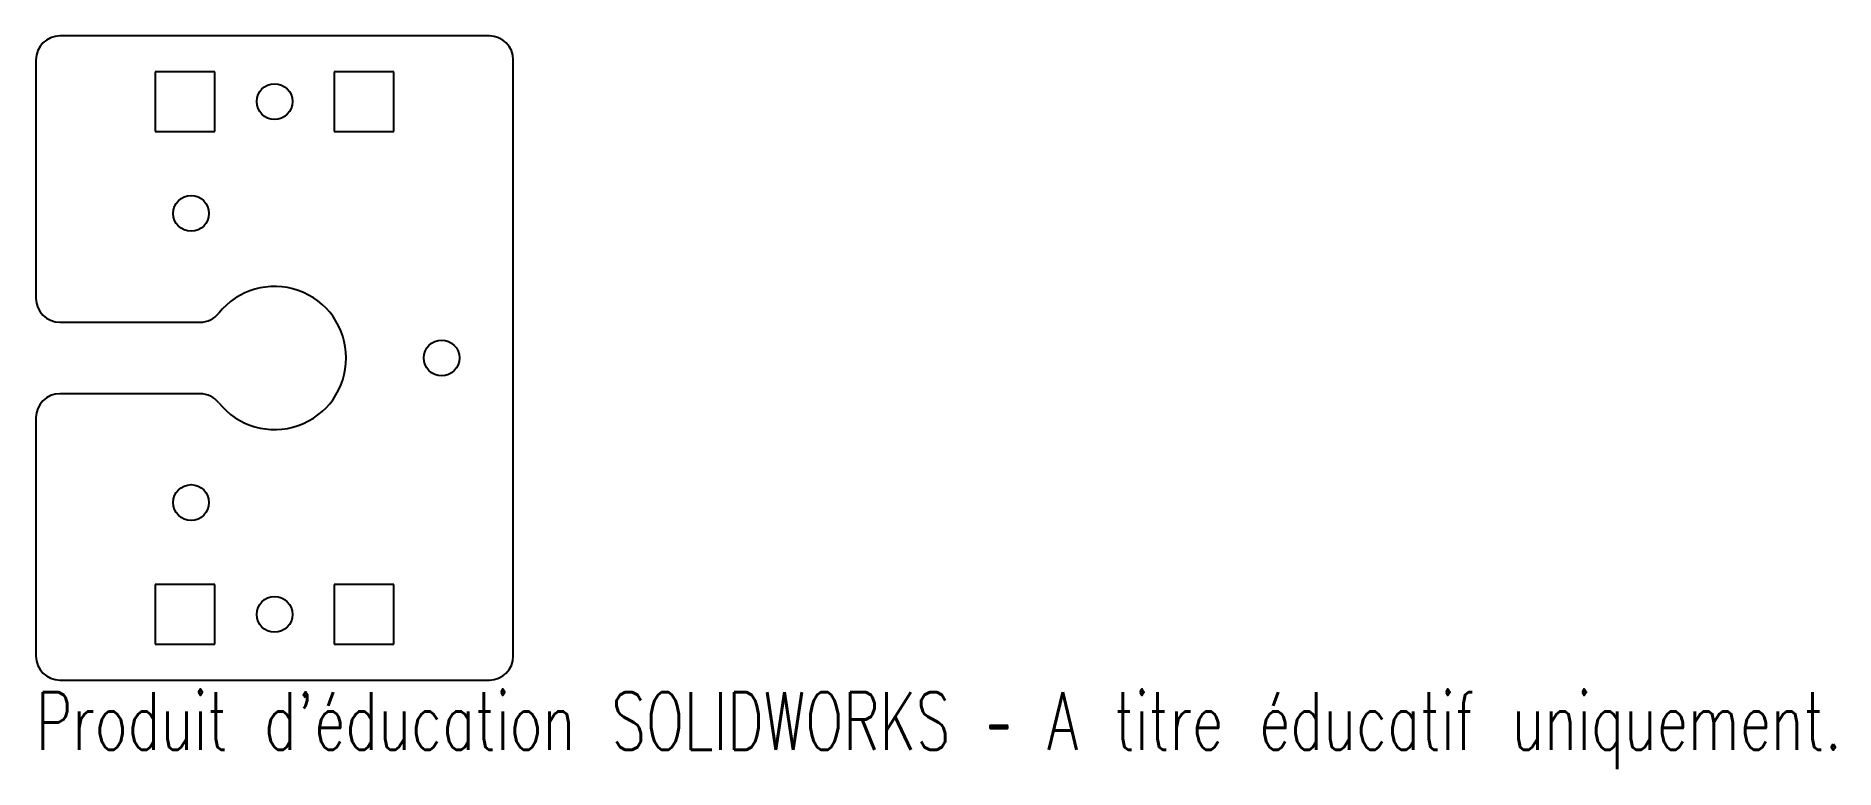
# Model space of a CAD drawing. Header units: millimetres. Extents: x -20 to 131, y -34 to 27.
import ezdxf

# ---------------------------------------------------------------- set-up
doc = ezdxf.new("R2010")
doc.units = ezdxf.units.MM
doc.styles.add('SLDTEXTSTYLE0', font='TXT', dxfattribs={"width": 0.7, "bigfont": 'bigfont'})

msp = doc.modelspace()

# ---------------------------------------------------------------- linework, layer by layer
at = {"color": 7, "linetype": 'Continuous', "lineweight": 25}
for p, q in [((18, 27), (-18, 27)), ((-20, 25), (-20, 5)), ((20, -25), (20, 25)), ((-10, 24), (-10, 19)), ((-5, 24), (-10, 24)), ((-5, 19), (-5, 24)), ((5, 24), (5, 19)), ((10, 24), (5, 24)), ((10, 19), (10, 24)), ((-10, 19), (-5, 19)), ((5, 19), (10, 19)), ((-18, 3), (-6.24, 3)), ((-6.24, -3), (-18, -3)), ((-20, -5), (-20, -25)), ((-10, -19), (-10, -24)), ((-5, -19), (-10, -19)), ((-5, -24), (-5, -19)), ((5, -19), (5, -24)), ((10, -19), (5, -19)), ((10, -24), (10, -19)), ((-10, -24), (-5, -24)), ((5, -24), (10, -24)), ((-18, -27), (18, -27))]:
    msp.add_line(p, q, dxfattribs=at)
for centre in [(0, 21.5), (-7, 12.12), (14, 0), (-7, -12.12), (0, -21.5)]:
    msp.add_circle(centre, 1.5, dxfattribs=at)
for centre, radius, start, end in [((-18, 25), 2, 90, 180), ((18, 25), 2, 0, 90), ((-18, 5), 2, 180, 270), ((0, 0), 6, 218.6822, 141.3178), ((-6.24, 5), 2, 270, 321.3178), ((-18, -5), 2, 90, 180), ((-6.24, -5), 2, 38.6822, 90), ((-18, -25), 2, 180, 270), ((18, -25), 2, 270, 0)]:
    msp.add_arc(centre, radius, start, end, dxfattribs=at)

# ---------------------------------------------------------------- texts
at = {"color": 7, "linetype": 'Continuous', "insert": (-20, -28.02), "char_height": 4.8336, "attachment_point": 1, "style": 'SLDTEXTSTYLE0'}
msp.add_mtext("Produit d'éducation SOLIDWORKS – A titre éducatif uniquement.", dxfattribs=at)

doc.saveas('drawing.dxf')
